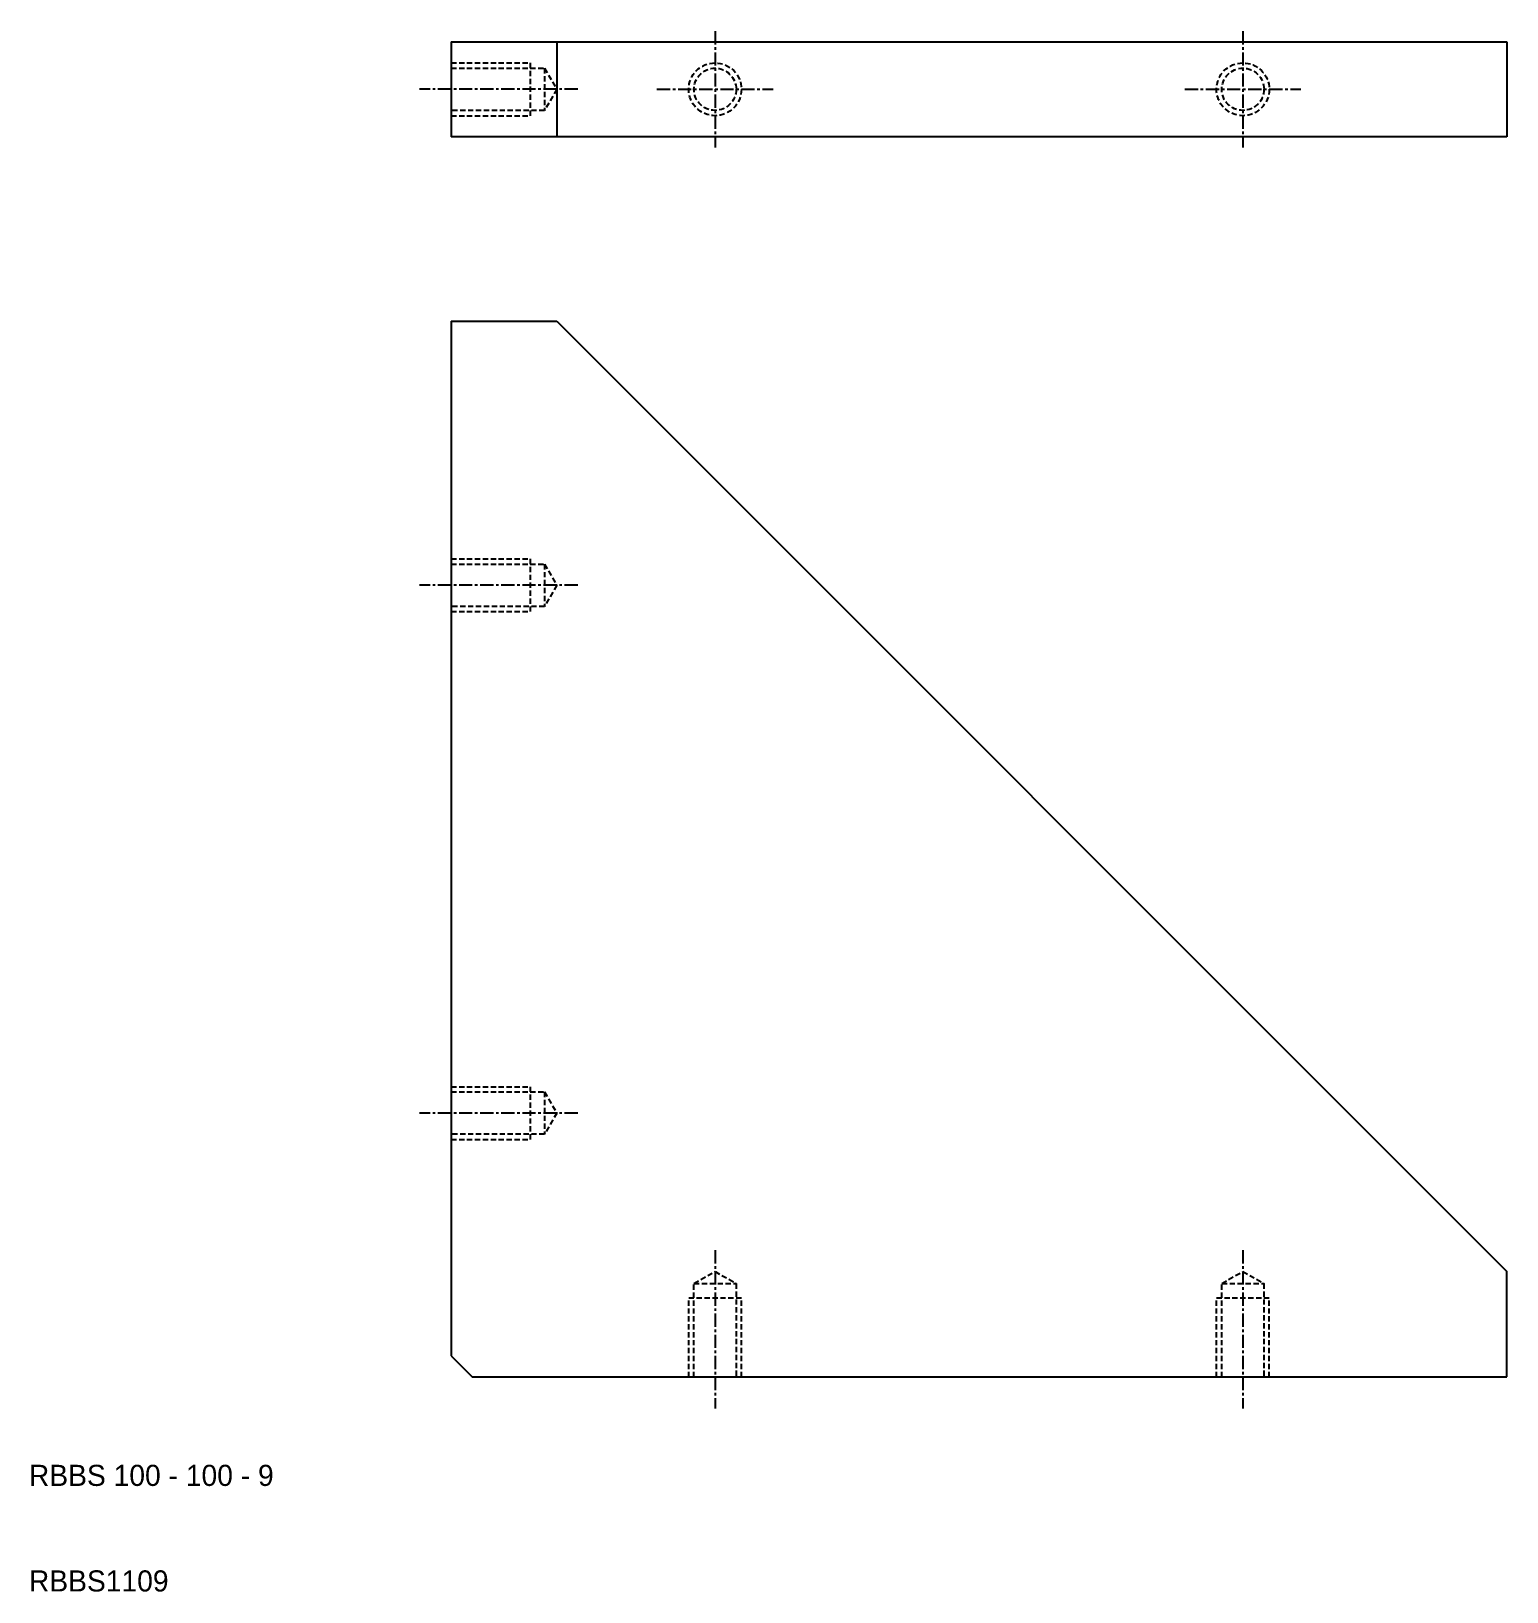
# Model space of a CAD drawing. Extents: x 10 to 150, y 11 to 159.
import ezdxf

# ---------------------------------------------------------------- set-up
doc = ezdxf.new("R2010")
doc.units = 0
doc.linetypes.add('CENTER', pattern=[2, 1.25, -0.25, 0.25, -0.25])
doc.linetypes.add('DASHED', pattern=[0.75, 0.5, -0.25])
doc.layers.get('0').update_dxf_attribs({"linetype": 'CONTINUOUS'})
doc.layers.add('CENTER', color=1, linetype='CENTER')

msp = doc.modelspace()

# ---------------------------------------------------------------- linework, layer by layer
at = {"color": 7, "linetype": 'CONTINUOUS'}
for p, q in [((50, 157.8), (150, 157.8)), ((50, 157.8), (50, 148.8)), ((60, 157.8), (60, 148.8)), ((150, 157.8), (150, 148.8)), ((150, 148.8), (50, 148.8)), ((50, 131.32), (50, 33.32)), ((50, 131.32), (60, 131.32)), ((60, 131.32), (150, 41.32)), ((150, 31.32), (150, 41.32)), ((50, 33.32), (52, 31.32)), ((52, 31.32), (150, 31.32))]:
    msp.add_line(p, q, dxfattribs=at)
at = {"color": 3, "linetype": 'DASHED'}
for p, q in [((50, 155.8), (57.5, 155.8)), ((50, 155.3), (58.85, 155.3)), ((57.5, 155.8), (57.5, 150.8)), ((58.85, 155.3), (58.85, 151.3)), ((58.85, 155.3), (60, 153.3)), ((60, 153.3), (58.85, 151.3)), ((58.85, 151.3), (50, 151.3)), ((50, 150.8), (57.5, 150.8)), ((50, 108.82), (57.5, 108.82)), ((50, 108.32), (58.85, 108.32)), ((57.5, 108.82), (57.5, 103.82)), ((58.85, 108.32), (58.85, 104.32)), ((58.85, 108.32), (60, 106.32)), ((60, 106.32), (58.85, 104.32)), ((58.85, 104.32), (50, 104.32)), ((50, 103.82), (57.5, 103.82)), ((50, 58.82), (57.5, 58.82)), ((50, 58.32), (58.85, 58.32)), ((57.5, 58.82), (57.5, 53.82)), ((58.85, 58.32), (58.85, 54.32)), ((58.85, 58.32), (60, 56.32)), ((60, 56.32), (58.85, 54.32)), ((58.85, 54.32), (50, 54.32)), ((50, 53.82), (57.5, 53.82)), ((73, 40.17), (75, 41.32)), ((73, 31.32), (73, 40.17)), ((73, 40.17), (77, 40.17)), ((75, 41.32), (77, 40.17)), ((77, 40.17), (77, 31.32)), ((123, 40.17), (125, 41.32)), ((123, 31.32), (123, 40.17)), ((123, 40.17), (127, 40.17)), ((125, 41.32), (127, 40.17)), ((127, 40.17), (127, 31.32)), ((72.5, 31.32), (72.5, 38.82)), ((72.5, 38.82), (77.5, 38.82)), ((77.5, 31.32), (77.5, 38.82)), ((122.5, 31.32), (122.5, 38.82)), ((122.5, 38.82), (127.5, 38.82)), ((127.5, 31.32), (127.5, 38.82))]:
    msp.add_line(p, q, dxfattribs=at)
for centre, radius in [((75, 153.3), 2.5), ((75, 153.3), 2), ((125, 153.3), 2.5), ((125, 153.3), 2)]:
    msp.add_circle(centre, radius, dxfattribs=at)
at = {"layer": 'CENTER', "color": 1, "linetype": 'CENTER'}
for p, q in [((75, 158.8), (75, 147.8)), ((125, 158.8), (125, 147.8)), ((62, 153.3), (47, 153.3)), ((69.5, 153.3), (80.5, 153.3)), ((119.5, 153.3), (130.5, 153.3)), ((62, 106.32), (47, 106.32)), ((62, 56.32), (47, 56.32)), ((75, 43.32), (75, 28.32)), ((125, 43.32), (125, 28.32))]:
    msp.add_line(p, q, dxfattribs=at)

# ---------------------------------------------------------------- texts
at = {"color": 7, "linetype": 'CONTINUOUS'}
for s, p in [('RBBS 100 - 100 - 9', (10, 21)), ('RBBS1109', (10, 11))]:
    msp.add_text(s, height=2, dxfattribs=at).set_placement(p)

doc.saveas('drawing.dxf')
